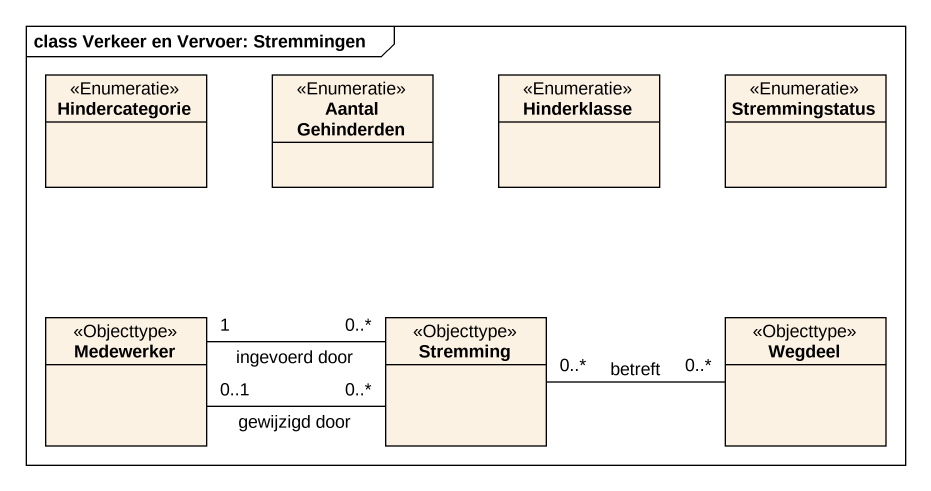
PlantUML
@startuml
mainframe class Verkeer en Vervoer: Stremmingen
hide circle
hide empty members
enum Hindercategorie <<Enumeratie>>
enum "Aantal Gehinderden" as Aantal_Gehinderden <<Enumeratie>>
enum Hinderklasse <<Enumeratie>>
enum Stremmingstatus <<Enumeratie>>
class Medewerker <<Objecttype>>
class Stremming <<Objecttype>>
class Wegdeel <<Objecttype>>
Medewerker "0..1" -right- "0..*" Stremming : gewijzigd door
Medewerker "1" -right- "0..*" Stremming : ingevoerd door
Stremming "0..*" -right- "0..*" Wegdeel : betreft
@enduml
